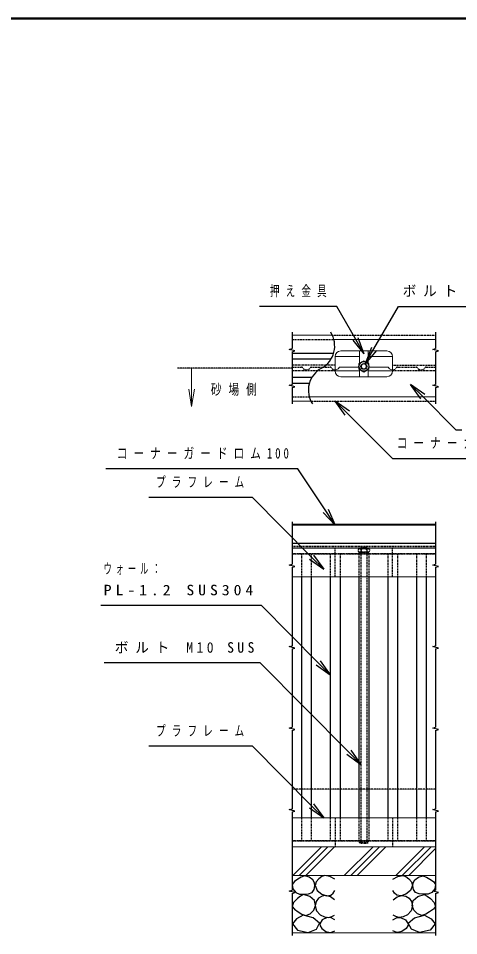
# Model space of a CAD drawing. Units: millimetres, scale not verified. Extents: x -11550 to 0, y 0 to 8010.
# Drawn here: x -5245 to -2943, y 3216 to 8010 of the extents above; entities that cross this region are included whole.
import ezdxf

# ---------------------------------------------------------------- set-up
doc = ezdxf.new("R2010")
doc.units = ezdxf.units.MM
for name, pattern in [('USER2', [6, 3, -1, 1, -1]), ('USER3', [8, 3, -1, 1, -1, 1, -1]), ('USER4', [8, 5, -3])]:
    doc.linetypes.add(name, pattern=pattern)
for name, color, linetype, lineweight in [('A3図枠', 7, 'Continuous', 25), ('線', 7, 'Continuous', 25), ('補助', 2, 'Continuous', 50)]:
    doc.layers.add(name, color=color, linetype=linetype, lineweight=lineweight)
doc.styles.add('ＭＳ ゴシック', font='')
doc.styles.get('ＭＳ ゴシック').set_extended_font_data('MS Gothic')

# ---------------------------------------------------------------- blocks, each defined once
blk = doc.blocks.new('open_arrow')
at = {"color": 0, "linetype": 'Continuous', "lineweight": -2}
blk.add_lwpolyline([(7.5, 1.25), (0, 0), (7.5, -1.25)], dxfattribs=at)

msp = doc.modelspace()

# ---------------------------------------------------------------- linework, layer by layer
at = {"layer": 'A3図枠', "lineweight": 50}
msp.add_line((0, 8010), (-11550, 8010), dxfattribs=at)
at = {"layer": '線', "color": 2}
for p, q in [((-3813.918, 6369.548), (-3813.918, 6283.837)), ((-3063.918, 6369.548), (-3063.918, 6283.837)), ((-3828.918, 6279.817), (-3813.918, 6283.837)), ((-3078.918, 6279.817), (-3063.918, 6283.837)), ((-3798.918, 6271.779), (-3828.918, 6279.817)), ((-3813.918, 6267.76), (-3798.918, 6271.779)), ((-3813.918, 6267.76), (-3813.918, 6182.048)), ((-3813.918, 6260.048), (-3596.905, 6260.048)), ((-3048.918, 6271.779), (-3078.918, 6279.817)), ((-3063.918, 6267.76), (-3048.918, 6271.779)), ((-3063.918, 6267.76), (-3063.918, 6182.048)), ((-3813.918, 6230.048), (-3610.175, 6230.048)), ((-3813.918, 6182.048), (-3813.918, 6096.337)), ((-3063.918, 6182.048), (-3063.918, 6096.337)), ((-3828.918, 6092.317), (-3813.918, 6096.337)), ((-3798.918, 6084.279), (-3828.918, 6092.317)), ((-3813.918, 6134.048), (-3710.162, 6134.048)), ((-3813.918, 6104.048), (-3723.432, 6104.048)), ((-3078.918, 6092.317), (-3063.918, 6096.337)), ((-3048.918, 6084.279), (-3078.918, 6092.317)), ((-3813.918, 6080.26), (-3798.918, 6084.279)), ((-3813.918, 6080.26), (-3813.918, 5994.548)), ((-3063.918, 6080.26), (-3048.918, 6084.279)), ((-3063.918, 6080.26), (-3063.918, 5994.548)), ((-3813.918, 5379), (-3813.918, 5157)), ((-3063.918, 5379), (-3063.918, 5157)), ((-3063.918, 5364), (-3813.918, 5364)), ((-3063.918, 5264.6), (-3813.918, 5264.6)), ((-3828.918, 5152.981), (-3813.918, 5157)), ((-3798.918, 5144.942), (-3828.918, 5152.981)), ((-3813.918, 5140.923), (-3798.918, 5144.942)), ((-3813.918, 5140.923), (-3813.918, 4936.5)), ((-3078.918, 5152.981), (-3063.918, 5157)), ((-3048.918, 5144.942), (-3078.918, 5152.981)), ((-3063.918, 5140.923), (-3048.918, 5144.942)), ((-3063.918, 5140.923), (-3063.918, 4936.5)), ((-3764.405, 5091), (-3764.405, 3831)), ((-3713.441, 5091), (-3713.441, 3831)), ((-3614.401, 5091), (-3614.401, 3831)), ((-3563.436, 5091), (-3563.436, 3831)), ((-3464.401, 5091), (-3464.401, 3831)), ((-3413.436, 5091), (-3413.436, 3831)), ((-3314.401, 5091), (-3314.401, 3831)), ((-3263.436, 5091), (-3263.436, 3831)), ((-3164.401, 5091), (-3164.401, 3831)), ((-3113.436, 5091), (-3113.436, 3831)), ((-3813.918, 4936.5), (-3813.918, 4731)), ((-3063.918, 4936.5), (-3063.918, 4731)), ((-3828.918, 4726.981), (-3813.918, 4731)), ((-3798.918, 4718.942), (-3828.918, 4726.981)), ((-3813.918, 4714.923), (-3798.918, 4718.942)), ((-3813.918, 4714.923), (-3813.918, 4510.5)), ((-3078.918, 4726.981), (-3063.918, 4731)), ((-3048.918, 4718.942), (-3078.918, 4726.981)), ((-3063.918, 4714.923), (-3048.918, 4718.942)), ((-3063.918, 4714.923), (-3063.918, 4510.5)), ((-3813.918, 4510.5), (-3813.918, 4305)), ((-3063.918, 4510.5), (-3063.918, 4305)), ((-3828.918, 4300.981), (-3813.918, 4305)), ((-3798.918, 4292.942), (-3828.918, 4300.981)), ((-3813.918, 4288.923), (-3798.918, 4292.942)), ((-3813.918, 4288.923), (-3813.918, 4084.5)), ((-3078.918, 4300.981), (-3063.918, 4305)), ((-3048.918, 4292.942), (-3078.918, 4300.981)), ((-3063.918, 4288.923), (-3048.918, 4292.942)), ((-3063.918, 4288.923), (-3063.918, 4084.5)), ((-3813.918, 4084.5), (-3813.918, 3879)), ((-3063.918, 4084.5), (-3063.918, 3879)), ((-3828.918, 3874.981), (-3813.918, 3879)), ((-3798.918, 3866.942), (-3828.918, 3874.981)), ((-3813.918, 3862.923), (-3798.918, 3866.942)), ((-3813.918, 3862.923), (-3813.918, 3658.5)), ((-3078.918, 3874.981), (-3063.918, 3879)), ((-3048.918, 3866.942), (-3078.918, 3874.981)), ((-3063.918, 3862.923), (-3048.918, 3866.942)), ((-3063.918, 3862.923), (-3063.918, 3658.5)), ((-3813.918, 3658.5), (-3813.918, 3453)), ((-3063.918, 3658.5), (-3063.918, 3453)), ((-3828.918, 3448.981), (-3813.918, 3453)), ((-3078.918, 3448.981), (-3063.918, 3453)), ((-3798.918, 3440.942), (-3828.918, 3448.981)), ((-3813.918, 3436.923), (-3798.918, 3440.942)), ((-3813.918, 3436.923), (-3813.918, 3216)), ((-3048.918, 3440.942), (-3078.918, 3448.981)), ((-3063.918, 3436.923), (-3048.918, 3440.942)), ((-3063.918, 3436.923), (-3063.918, 3216))]:
    msp.add_line(p, q, dxfattribs=at)
at = {"layer": '線', "lineweight": 13}
for p, q in [((-3813.918, 6354.548), (-3603.918, 6354.548)), ((-3595.713, 6332.048), (-3063.918, 6332.048)), ((-3588.918, 6167.048), (-3588.918, 6242.048)), ((-3461.418, 6242.048), (-3588.918, 6242.048)), ((-3558.918, 6272.048), (-3318.918, 6272.048)), ((-3461.418, 6207.503), (-3461.418, 6272.048)), ((-3461.418, 6272.048), (-3416.418, 6272.048)), ((-3416.418, 6272.048), (-3416.418, 6207.503)), ((-3288.918, 6242.048), (-3416.418, 6242.048)), ((-3288.918, 6242.048), (-3288.918, 6167.048)), ((-3565.982, 6186.394), (-3573.57, 6178.806)), ((-3563.436, 6187.448), (-3464.401, 6187.448)), ((-3413.436, 6187.448), (-3314.401, 6187.448)), ((-3311.855, 6186.394), (-3304.267, 6178.806)), ((-3461.418, 6167.048), (-3588.918, 6167.048)), ((-3318.918, 6137.048), (-3558.918, 6137.048)), ((-3461.418, 6137.048), (-3461.418, 6174.594)), ((-3416.418, 6137.048), (-3461.418, 6137.048)), ((-3416.418, 6174.594), (-3416.418, 6137.048)), ((-3288.918, 6167.048), (-3416.418, 6167.048)), ((-3813.918, 6009.548), (-3716.418, 6009.548)), ((-3724.624, 6032.048), (-3063.918, 6032.048)), ((-3063.918, 5361), (-3813.918, 5361)), ((-3063.918, 5241), (-3813.918, 5241)), ((-3416.418, 5211), (-3461.418, 5211)), ((-3063.918, 5091), (-3813.918, 5091)), ((-3063.918, 5091), (-3813.918, 5091)), ((-3063.918, 3831), (-3813.918, 3831)), ((-3461.418, 3711), (-3416.418, 3711)), ((-3063.918, 3681), (-3813.918, 3681)), ((-3063.918, 3531), (-3813.918, 3531)), ((-3063.918, 3231), (-3813.918, 3231))]:
    msp.add_line(p, q, dxfattribs=at)
at = {"layer": '線', "color": 4, "linetype": 'USER4'}
for p, q in [((-3813.918, 6332.048), (-3595.713, 6332.048)), ((-3588.918, 6197.048), (-3813.918, 6197.048)), ((-3813.918, 6187.448), (-3764.401, 6187.448)), ((-3761.855, 6186.394), (-3754.267, 6178.806)), ((-3715.982, 6186.394), (-3723.57, 6178.806)), ((-3713.436, 6187.448), (-3614.401, 6187.448)), ((-3611.855, 6186.394), (-3604.267, 6178.806)), ((-3288.918, 6197.048), (-3063.918, 6197.048)), ((-3265.982, 6186.394), (-3273.57, 6178.806)), ((-3263.436, 6187.448), (-3164.401, 6187.448)), ((-3161.855, 6186.394), (-3154.267, 6178.806)), ((-3115.982, 6186.394), (-3123.57, 6178.806)), ((-3113.436, 6187.448), (-3063.918, 6187.448)), ((-3588.918, 6167.048), (-3813.918, 6167.048)), ((-3063.918, 6167.048), (-3288.918, 6167.048)), ((-3813.918, 6032.048), (-3724.624, 6032.048)), ((-3063.918, 5250), (-3813.918, 5250)), ((-3063.918, 5241), (-3813.918, 5241)), ((-3588.918, 5091), (-3588.918, 5241)), ((-3468.363, 5233.321), (-3468.363, 5224.679)), ((-3416.835, 5238), (-3461.002, 5238)), ((-3450.918, 5247), (-3453.918, 5244)), ((-3453.918, 5244), (-3453.918, 3711)), ((-3453.641, 5233.321), (-3453.641, 5224.679)), ((-3450.918, 5247), (-3426.918, 5247)), ((-3423.918, 5244), (-3426.918, 5247)), ((-3424.196, 5233.321), (-3424.196, 5224.679)), ((-3423.918, 5244), (-3423.918, 3711)), ((-3409.474, 5233.321), (-3409.474, 5224.679)), ((-3288.918, 5091), (-3288.918, 5241)), ((-3063.918, 5211), (-3813.918, 5211)), ((-3813.918, 5211), (-3063.918, 5211)), ((-3764.405, 5211), (-3764.405, 5091)), ((-3713.441, 5211), (-3713.441, 5091)), ((-3614.401, 5211), (-3614.401, 5091)), ((-3563.436, 5211), (-3563.436, 5091)), ((-3464.401, 5211), (-3464.401, 5091)), ((-3461.418, 5220), (-3416.418, 5220)), ((-3461.418, 5211), (-3461.418, 5220)), ((-3416.835, 5220), (-3461.002, 5220)), ((-3416.418, 5220), (-3416.418, 5211)), ((-3413.436, 5211), (-3413.436, 5091)), ((-3314.401, 5211), (-3314.401, 5091)), ((-3263.436, 5211), (-3263.436, 5091)), ((-3164.401, 5211), (-3164.401, 5091)), ((-3113.436, 5211), (-3113.436, 5091)), ((-3764.405, 3831), (-3764.405, 3711)), ((-3713.441, 3831), (-3713.441, 3711)), ((-3614.401, 3831), (-3614.401, 3711)), ((-3588.918, 3831), (-3588.918, 3681)), ((-3563.436, 3831), (-3563.436, 3711)), ((-3464.401, 3831), (-3464.401, 3711)), ((-3413.436, 3831), (-3413.436, 3711)), ((-3314.401, 3831), (-3314.401, 3711)), ((-3288.918, 3831), (-3288.918, 3681)), ((-3263.436, 3831), (-3263.436, 3711)), ((-3164.401, 3831), (-3164.401, 3711)), ((-3113.436, 3831), (-3113.436, 3711)), ((-3063.918, 3711), (-3813.918, 3711)), ((-3813.918, 3711), (-3063.918, 3711)), ((-3461.418, 3702), (-3461.418, 3711)), ((-3416.418, 3702), (-3461.418, 3702)), ((-3453.918, 3711), (-3453.918, 3702)), ((-3453.918, 3702), (-3423.918, 3702)), ((-3423.918, 3711), (-3423.918, 3702)), ((-3416.418, 3711), (-3416.418, 3702))]:
    msp.add_line(p, q, dxfattribs=at)
at = {"layer": '線', "color": 2, "linetype": 'USER3'}
for p, q in [((-3603.918, 6354.548), (-3063.918, 6354.548)), ((-3716.418, 6009.548), (-3063.918, 6009.548)), ((-3063.918, 3981), (-3813.918, 3981))]:
    msp.add_line(p, q, dxfattribs=at)
at = {"layer": '線', "color": 20, "linetype": 'USER2'}
msp.add_line((-3813.918, 6182.048), (-4413.918, 6182.048), dxfattribs=at)
at = {"layer": '線', "lineweight": 13}
msp.add_lwpolyline([(-3413.418, 6176.326), (-3438.918, 6161.603), (-3464.418, 6176.326), (-3464.418, 6205.77), (-3438.918, 6220.493), (-3413.418, 6205.77)], close=True, dxfattribs=at)
at = {"layer": '線', "color": 2}
for radius in [25.5, 15]:
    msp.add_circle((-3438.918, 6191.048), radius, dxfattribs=at)
at = {"layer": '線', "lineweight": 13}
msp.add_circle((-3438.918, 6191.048), 12.9, dxfattribs=at)
at = {"layer": '線', "color": 2}
for centre, start, end in [((-3723.605, 6298.155), 298.65056, 32.65656), ((-3596.732, 6065.941), 118.65056, 212.65656)]:
    msp.add_arc(centre, 132.307, start, end, dxfattribs=at)
at = {"layer": '線', "lineweight": 13}
for centre, radius, start, end in [((-3558.918, 6242.048), 30, 90, 180), ((-3318.918, 6242.048), 30, 0, 90), ((-3563.436, 6183.848), 3.6, 90, 135), ((-3314.401, 6183.848), 3.6, 45, 90), ((-3588.918, 6194.155), 21.707, 270, 315), ((-3558.918, 6167.048), 30, 180, 270), ((-3318.918, 6167.048), 30, 270, 0), ((-3288.918, 6194.155), 21.707, 225, 270)]:
    msp.add_arc(centre, radius, start, end, dxfattribs=at)
at = {"layer": '線', "color": 4, "linetype": 'USER4'}
for centre, radius, start, end in [((-3764.401, 6183.848), 3.6, 45, 90), ((-3713.436, 6183.848), 3.6, 90, 135), ((-3614.401, 6183.848), 3.6, 45, 90), ((-3263.436, 6183.848), 3.6, 90, 135), ((-3164.401, 6183.848), 3.6, 45, 90), ((-3113.436, 6183.848), 3.6, 90, 135), ((-3738.918, 6194.155), 21.707, 225, 315), ((-3588.918, 6194.155), 21.707, 225, 270), ((-3288.918, 6194.155), 21.707, 270, 315), ((-3138.918, 6194.155), 21.707, 225, 315), ((-3461.002, 5229.87), 8.13, 25.11384, 154.88616), ((-3438.918, 5212.5), 25.5, 54.73561, 125.26439), ((-3416.835, 5229.87), 8.13, 25.11384, 154.88616), ((-3461.002, 5228.13), 8.13, 205.11384, 334.88616), ((-3438.918, 5245.5), 25.5, 234.73561, 305.26439), ((-3416.835, 5228.13), 8.13, 205.11384, 334.88616), ((-3438.918, 3784.875), 85.875, 254.81071, 285.18929)]:
    msp.add_arc(centre, radius, start, end, dxfattribs=at)
at = {"layer": '補助', "lineweight": 25}
for p, q in [((-3609.413, 6504.548), (-3984.046, 6504.548)), ((-3579.413, 6504.548), (-3609.413, 6504.548)), ((-3483.348, 6335.317), (-3579.413, 6504.548)), ((-3386.418, 6281.981), (-3257.919, 6504.548)), ((-3257.919, 6504.548), (-3227.919, 6504.548)), ((-3227.919, 6504.548), (-2442.566, 6504.548)), ((-3438.918, 6257.048), (-3483.348, 6335.317)), ((-3470.303, 6342.722), (-3438.918, 6257.048)), ((-3496.393, 6327.912), (-3438.918, 6257.048)), ((-3399.409, 6289.481), (-3431.418, 6204.038)), ((-3431.418, 6204.038), (-3386.418, 6281.981)), ((-3373.428, 6274.481), (-3431.418, 6204.038)), ((-3141.334, 6022.25), (-3194.367, 6096.496)), ((-3120.121, 6043.463), (-3194.367, 6096.496)), ((-3194.367, 6096.496), (-3130.727, 6032.857)), ((-3535.885, 5935.302), (-3588.918, 6009.548)), ((-3514.672, 5956.515), (-3588.918, 6009.548)), ((-3588.918, 6009.548), (-3525.279, 5945.908)), ((-3130.727, 6032.857), (-2957.418, 5859.548)), ((-3525.279, 5945.908), (-3288.918, 5709.548)), ((-2957.418, 5859.548), (-2927.418, 5859.548)), ((-3288.918, 5709.548), (-3258.918, 5709.548)), ((-3258.918, 5709.548), (-2284.211, 5709.548)), ((-3813.149, 5655.889), (-4787.856, 5655.889)), ((-3783.149, 5655.889), (-3813.149, 5655.889)), ((-3638.424, 5436.161), (-3783.149, 5655.889)), ((-4051.518, 5505.889), (-4563.062, 5505.889)), ((-4021.518, 5505.889), (-4051.518, 5505.889)), ((-3712.353, 5194.732), (-4021.518, 5505.889)), ((-3650.951, 5427.91), (-3588.918, 5361)), ((-3588.918, 5361), (-3638.424, 5436.161)), ((-3625.897, 5444.412), (-3588.918, 5361)), ((-3722.994, 5184.16), (-3648.918, 5130.889)), ((-3648.918, 5130.889), (-3712.353, 5194.732)), ((-3701.713, 5205.305), (-3648.918, 5130.889)), ((-4004.692, 4941), (-4814.478, 4941)), ((-3974.692, 4941), (-4004.692, 4941)), ((-3677.829, 4642.159), (-3974.692, 4941)), ((-3667.187, 4652.731), (-3614.401, 4578.309)), ((-4011.518, 4641), (-4796.871, 4641)), ((-3981.518, 4641), (-4011.518, 4641)), ((-3517.413, 4174.785), (-3981.518, 4641)), ((-3688.471, 4631.588), (-3614.401, 4578.309)), ((-3614.401, 4578.309), (-3677.829, 4642.159)), ((-4051.518, 4206), (-4563.062, 4206)), ((-4021.518, 4206), (-4051.518, 4206)), ((-3712.353, 3894.844), (-4021.518, 4206)), ((-3453.918, 4111.001), (-3517.413, 4174.785)), ((-3506.783, 4185.367), (-3453.918, 4111.001)), ((-3528.044, 4164.202), (-3453.918, 4111.001)), ((-3722.994, 3884.271), (-3648.918, 3831)), ((-3648.918, 3831), (-3712.353, 3894.844)), ((-3701.713, 3905.416), (-3648.918, 3831))]:
    msp.add_line(p, q, dxfattribs=at)
at = {"layer": '補助', "lineweight": 13}
for p, q in [((-4338.918, 5981.331), (-4338.918, 6182.048)), ((-3810.359, 3531), (-3660.359, 3681)), ((-3776.683, 3531), (-3626.683, 3681)), ((-3743.007, 3531), (-3593.007, 3681)), ((-3540.952, 3531), (-3390.952, 3681)), ((-3507.276, 3531), (-3357.276, 3681)), ((-3473.6, 3531), (-3323.6, 3681)), ((-3271.544, 3531), (-3121.544, 3681)), ((-3237.868, 3531), (-3087.868, 3681)), ((-3204.192, 3531), (-3063.918, 3671.274))]:
    msp.add_line(p, q, dxfattribs=at)
at = {"layer": '補助', "lineweight": 25}
for points in [[(-3746.572, 3529.206), (-3765.959, 3521.585), (-3784.594, 3511.146), (-3802.169, 3499.033), (-3813.111, 3482.63), (-3810.075, 3459.883), (-3795.051, 3440.806), (-3774.454, 3433.036), (-3751.326, 3432.251), (-3728.489, 3434.064), (-3709.501, 3441.756), (-3698.243, 3457.614), (-3694.292, 3476.927), (-3696.837, 3492.544), (-3705.7, 3507.344), (-3724.178, 3521.826)], [(-3131.265, 3529.206), (-3111.877, 3521.585), (-3093.243, 3511.146), (-3075.668, 3499.033), (-3064.726, 3482.63), (-3067.762, 3459.883), (-3082.786, 3440.806), (-3103.383, 3433.036), (-3126.511, 3432.251), (-3149.348, 3434.064), (-3168.336, 3441.756), (-3179.593, 3457.614), (-3183.545, 3476.927), (-3181, 3492.544), (-3172.137, 3507.344), (-3153.658, 3521.826)], [(-3754.177, 3430.35), (-3770.164, 3421.972), (-3786.495, 3409.438), (-3805.842, 3388.978), (-3813.111, 3368.564), (-3802.227, 3354.082), (-3782.693, 3340.998), (-3762.781, 3328.136), (-3742.771, 3321.987), (-3719.837, 3329.327), (-3700.946, 3348.603), (-3691.628, 3373.435), (-3696.194, 3398.982), (-3720.668, 3420.734)], [(-3123.66, 3430.35), (-3107.673, 3421.972), (-3091.342, 3409.438), (-3071.995, 3388.978), (-3064.726, 3368.564), (-3075.61, 3354.082), (-3095.143, 3340.998), (-3115.056, 3328.136), (-3135.066, 3321.987), (-3158, 3329.327), (-3176.891, 3348.603), (-3186.209, 3373.435), (-3181.642, 3398.982), (-3157.169, 3420.734)], [(-3756.634, 3322.551), (-3790.593, 3304.494), (-3811.025, 3278.048), (-3785.566, 3244.24), (-3730.261, 3231.897), (-3687.2, 3250.229), (-3670.924, 3281.345), (-3703.27, 3308.671)], [(-3121.203, 3322.551), (-3087.244, 3304.494), (-3066.811, 3278.048), (-3092.27, 3244.24), (-3147.576, 3231.897), (-3190.637, 3250.229), (-3206.913, 3281.345), (-3174.567, 3308.671)]]:
    msp.add_lwpolyline(points, close=True, dxfattribs=at)
for points in [[(-3590.891, 3510.897), (-3616.172, 3525.463), (-3642.221, 3529.908), (-3659.079, 3524.844), (-3674.539, 3513.748), (-3687.955, 3497.822), (-3693.551, 3477.627), (-3682.546, 3451.316), (-3658.38, 3432.001), (-3633.483, 3424.864), (-3611.803, 3428.199), (-3599.652, 3438.327), (-3590.891, 3451.963)], [(-3286.946, 3510.897), (-3261.665, 3525.463), (-3235.616, 3529.908), (-3218.758, 3524.844), (-3203.298, 3513.748), (-3189.882, 3497.822), (-3184.286, 3477.627), (-3195.291, 3451.316), (-3219.457, 3432.001), (-3244.354, 3424.864), (-3266.034, 3428.199), (-3278.184, 3438.327), (-3286.946, 3451.963)], [(-3591.841, 3402.535), (-3613.263, 3418.921), (-3637.467, 3426.298), (-3657.583, 3422.625), (-3675.489, 3411.089), (-3688.667, 3393.745), (-3693.551, 3372.117), (-3685.558, 3346.292), (-3666.934, 3325.54), (-3644.017, 3313.925), (-3621.308, 3311.282), (-3605.847, 3315.6), (-3591.841, 3323.639)], [(-3285.996, 3402.535), (-3264.574, 3418.921), (-3240.37, 3426.298), (-3220.254, 3422.625), (-3202.348, 3411.089), (-3189.17, 3393.745), (-3184.286, 3372.117), (-3192.279, 3346.292), (-3210.902, 3325.54), (-3233.82, 3313.925), (-3256.529, 3311.282), (-3271.99, 3315.6), (-3285.996, 3323.639)], [(-3590.891, 3298.925), (-3608.945, 3308.881), (-3630.813, 3311.282), (-3656.963, 3298.281), (-3669.785, 3278.013), (-3667.949, 3267.003), (-3659.33, 3254.249), (-3637.843, 3237.834), (-3615.605, 3232.387), (-3602.716, 3235.541), (-3590.891, 3241.892)], [(-3286.946, 3298.925), (-3268.892, 3308.881), (-3247.024, 3311.282), (-3220.874, 3298.281), (-3208.051, 3278.013), (-3209.888, 3267.003), (-3218.507, 3254.249), (-3239.994, 3237.834), (-3262.232, 3232.387), (-3275.121, 3235.541), (-3286.946, 3241.892)]]:
    msp.add_lwpolyline(points, dxfattribs=at)

# ---------------------------------------------------------------- block references
at = {"layer": '補助', "lineweight": 13, "xscale": 12, "yscale": 12, "rotation": 90}
msp.add_blockref('open_arrow', (-4338.918, 5981.331), dxfattribs=at)

# ---------------------------------------------------------------- texts
at = {"layer": '補助', "char_height": 54.99, "style": 'ＭＳ ゴシック'}
for s, insert, attachment_point in [('\\T1.64;\\W0.65;押え金具', (-3929.663, 6613.298), 1), ('\\T1.5;\\W0.95;ボルト\\~M10\\~SUS', (-3236.169, 6613.298), 1), ('\\T1.64;\\W0.75;砂場側', (-4238.735, 6037.259), 7), ('\\T1.55;\\W0.75;コーナーガードロム100', (-3267.168, 5818.298), 1), ('\\T1.55;\\W0.75;コーナーガードロム100', (-4730.613, 5764.639), 1), ('\\T1.64;\\W0.65;プラフレーム', (-4524.768, 5614.639), 1), ('\\T1.5;\\W0.55;ウォール：', (-4798.728, 5162.25), 1), ('\\T1.5;\\W1.1;PL-1.2\\~SUS304', (-4798.728, 5049.75), 1), ('\\T1.5;\\W0.95;ボルト\\~M10\\~SUS', (-4740.625, 4749.75), 1), ('\\T1.64;\\W0.65;プラフレーム', (-4524.768, 4314.75), 1)]:
    msp.add_mtext(s, dxfattribs=dict(at, insert=insert, attachment_point=attachment_point))

doc.saveas('drawing.dxf')
